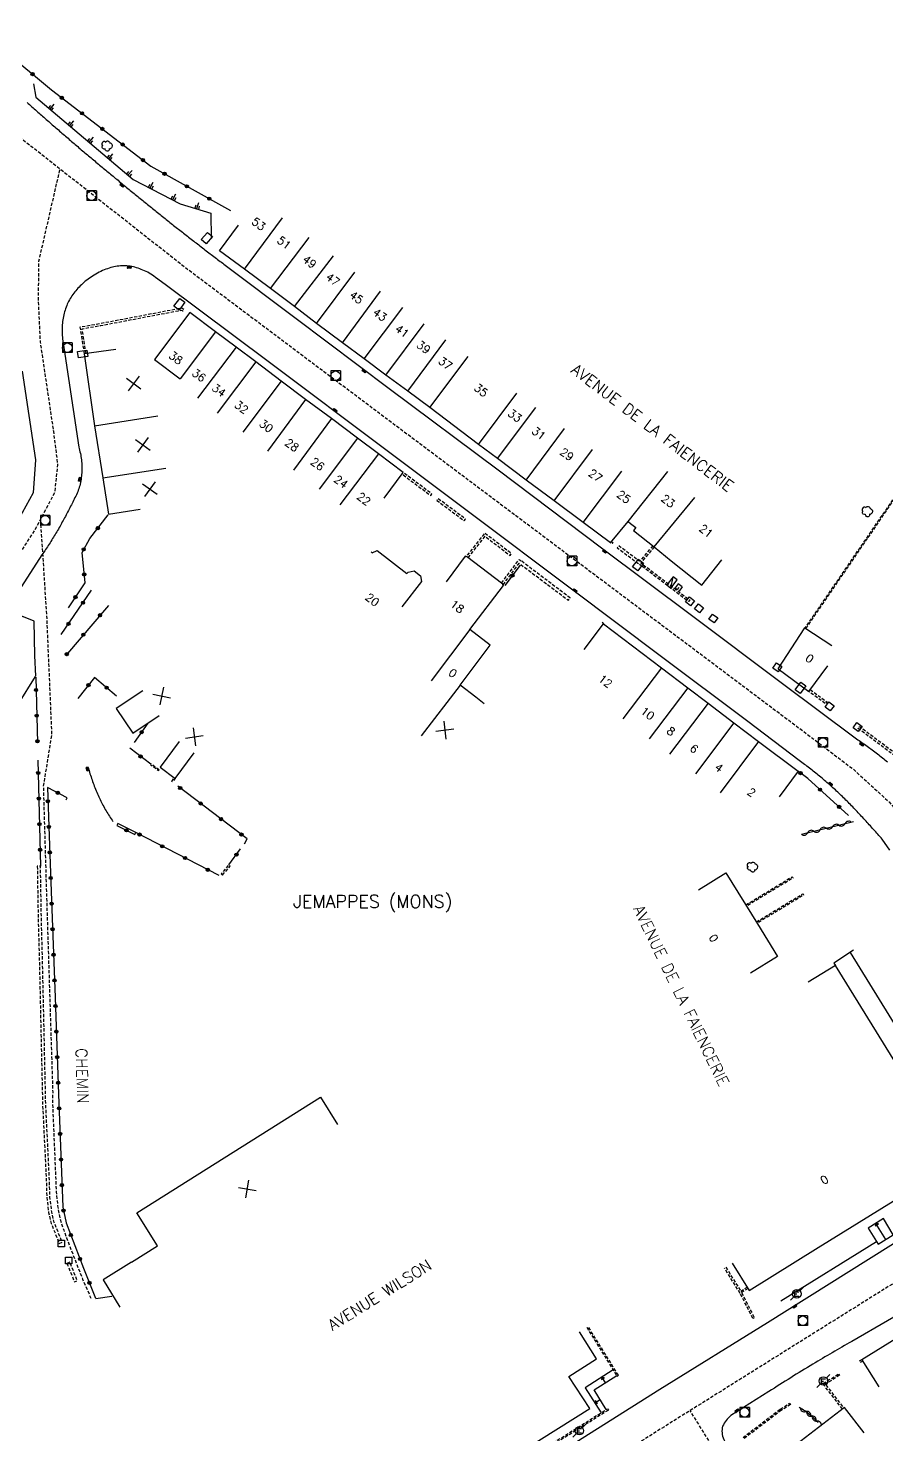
# Model space of a CAD drawing. Header units: millimetres. Extents: x 116000 to 117000, y 126000 to 127000.
# Drawn here: x 116473.4 to 116607.5, y 126404.2 to 126624 of the extents above; entities that cross this region are included whole.
import ezdxf
from ezdxf.enums import TextEntityAlignment as Align

# ---------------------------------------------------------------- set-up
doc = ezdxf.new("R2010")
doc.units = ezdxf.units.MM
doc.linetypes.add('DASHED', pattern=[0.75, 0.5, -0.25])
doc.layers.get('0').update_dxf_attribs({"linetype": 'CONTINUOUS'})
for name, color, linetype in [('W0001', 6, 'DASHED'), ('W0008', 7, 'CONTINUOUS'), ('W0100', 7, 'CONTINUOUS'), ('W0112', 1, 'DASHED'), ('W0211', 2, 'CONTINUOUS'), ('W0300', 7, 'CONTINUOUS'), ('W0310', 3, 'CONTINUOUS'), ('W0322', 7, 'CONTINUOUS'), ('W0334', 7, 'CONTINUOUS'), ('W0400', 7, 'CONTINUOUS'), ('W0420', 7, 'CONTINUOUS'), ('W0432', 7, 'CONTINUOUS'), ('W0471', 7, 'CONTINUOUS'), ('W0980', 7, 'CONTINUOUS'), ('W0989', 7, 'CONTINUOUS'), ('W0991', 7, 'CONTINUOUS'), ('W1102', 7, 'CONTINUOUS'), ('W1471', 7, 'CONTINUOUS')]:
    doc.layers.add(name, color=color, linetype=linetype)
doc.styles.get("Standard").update_dxf_attribs({"font": 'romans.shx', "width": 0.85})

# ---------------------------------------------------------------- blocks, each defined once
blk = doc.blocks.new('t310o')
at = {"color": 0, "linetype": 'Continuous'}
for centre, start, end in [((-0.5, 0.38), 216.8699, 323.1304), ((0.5, -0.37), 36.8699, 143.1303)]:
    blk.add_arc(centre, 0.625, start, end, dxfattribs=at)
blk = doc.blocks.new('T471')
for p, q in [((-0.333334, 0.333334), (-0.333334, -0.333334)), ((-0.333334, 0.333334), (0.333334, 0.333334)), ((-0.333334, 0), (0, 0)), ((0.500001, 0.500001), (1.000002, 1.000002)), ((-0.500001, -0.500001), (-1.000002, -1.000002)), ((-0.333334, -0.333334), (0.333334, -0.333334))]:
    blk.add_line(p, q)
blk.add_ellipse((0, 0), major_axis=(0.471405, 0.471405), ratio=1, start_param=5.4977871438, end_param=11.780972451)
blk = doc.blocks.new('T400')
for p, q in [((-0.15, 0.3), (0.15, 0.3)), ((-0.15, -0.25), (-0.15, 0.3)), ((-0.15, 0.15), (0.15, 0.15)), ((-0.15, 0), (0.15, 0)), ((0.15, 0.3), (0.15, -0.25)), ((-0.15, -0.15), (0.15, -0.15)), ((-0.15, -0.25), (-0.15, -0.3)), ((-0.15, -0.3), (0.15, -0.3)), ((0.15, -0.3), (0.15, -0.25))]:
    blk.add_line(p, q)
blk = doc.blocks.new('T420')
for p, q in [((0.75, 0.75), (-0.75, 0.75)), ((-0.75, 0.75), (-0.75, -0.75)), ((0.75, 0.75), (0.75, -0.75)), ((0.75, -0.75), (-0.75, -0.75))]:
    blk.add_line(p, q)
blk.add_ellipse((0, 0), major_axis=(-0.53, 0.53), ratio=1, start_param=3.926991, end_param=10.210176)
blk = doc.blocks.new('T1471')
at = {"color": 0, "linetype": 'Continuous', "flags": 128}
blk.add_lwpolyline([(-0.75, -0.5), (-0.75, 0.5), (0.75, 0.5), (0.75, -0.5), (-0.75, -0.5)], dxfattribs=at)
blk = doc.blocks.new('t112o')
at = {"color": 0, "linetype": 'Continuous'}
for p, q in [((-0.5, 0.5), (0.5, 0.5)), ((-0.5, -0.5), (-0.5, 0.5)), ((0.5, 0.5), (0.5, -0.5)), ((0.5, -0.5), (-0.5, -0.5))]:
    blk.add_line(p, q, dxfattribs=at)
blk = doc.blocks.new('T300')
for p, q in [((-0.8, 0.51), (-0.86, 0.34)), ((-0.86, 0.34), (-0.86, 0.17)), ((-0.86, 0.17), (-0.74, 0.06)), ((-0.69, 0.63), (-0.8, 0.51)), ((-0.8, -0.06), (-0.74, 0.06)), ((-0.74, 0.06), (-0.69, 0.11)), ((-0.57, 0.69), (-0.69, 0.63)), ((-0.46, 0.69), (-0.57, 0.69)), ((-0.29, 0.63), (-0.46, 0.69)), ((-0.29, 0.63), (-0.17, 0.74)), ((-0.23, 0.57), (-0.29, 0.63)), ((-0.17, 0.74), (-0.06, 0.8)), ((-0.06, 0.8), (0.06, 0.8)), ((0.06, 0.8), (0.23, 0.74)), ((0.23, 0.74), (0.34, 0.63)), ((0.34, 0.63), (0.4, 0.51)), ((0.46, 0.46), (0.34, 0.46)), ((0.4, 0.51), (0.4, 0.46)), ((0.57, 0.4), (0.46, 0.46)), ((0.57, 0.4), (0.69, 0.29)), ((0.69, 0.29), (0.74, 0.17)), ((0.74, 0.06), (0.69, -0.17)), ((0.74, 0.17), (0.74, 0.06)), ((-0.8, -0.17), (-0.8, -0.06)), ((-0.8, -0.23), (-0.8, -0.17)), ((-0.74, -0.34), (-0.8, -0.23)), ((-0.69, -0.4), (-0.74, -0.34)), ((-0.51, -0.46), (-0.69, -0.4)), ((-0.4, -0.46), (-0.51, -0.46)), ((-0.4, -0.46), (-0.34, -0.46)), ((-0.34, -0.46), (-0.34, -0.4)), ((-0.34, -0.51), (-0.34, -0.46)), ((-0.29, -0.63), (-0.34, -0.51)), ((-0.17, -0.74), (-0.29, -0.63)), ((-0.06, -0.8), (-0.17, -0.74)), ((0.06, -0.8), (-0.06, -0.8)), ((0.17, -0.74), (0.06, -0.8)), ((0.23, -0.69), (0.17, -0.74)), ((0.29, -0.46), (0.23, -0.46)), ((0.29, -0.63), (0.23, -0.69)), ((0.46, -0.4), (0.29, -0.46)), ((0.34, -0.51), (0.29, -0.63)), ((0.34, -0.51), (0.34, -0.46)), ((0.57, -0.34), (0.46, -0.4)), ((0.63, -0.29), (0.57, -0.34)), ((0.69, -0.17), (0.63, -0.29))]:
    blk.add_line(p, q)
blk = doc.blocks.new('T432')
at = {"flags": 128}
for points in [[(0.8, 0.8), (-0.8, 0.8)], [(-0.8, 0.8), (-0.8, 0)], [(0.8, 0.8), (-0.8, 0)], [(-0.8, 0), (0.8, 0)], [(-0.4, 2.1), (-0.4, 1.3)], [(-0.4, 1.3), (0.4, 1.3)], [(-0.39, 2.1), (0.41, 2.1)], [(0, 1.7), (0.4, 1.7)], [(0.4, 1.3), (0.4, 1.7)], [(0.8, 0), (0.8, 0.8)]]:
    blk.add_lwpolyline(points, dxfattribs=at)
blk = doc.blocks.new('t322o')
at = {"color": 0, "linetype": 'Continuous'}
for radius in [0.25, 0.15]:
    blk.add_circle((0, 0), radius, dxfattribs=at)
blk = doc.blocks.new('t211o')
at = {"color": 0, "linetype": 'Continuous'}
for p, q in [((-0.29, 0.5), (-0.29, 0)), ((0, 1), (0, 0)), ((0.29, 0.5), (0.29, 0))]:
    blk.add_line(p, q, dxfattribs=at)
blk = doc.blocks.new('t991o')
at = {"color": 0, "linetype": 'Continuous'}
for p, q in [((-1, 1), (1, -1)), ((-1, -1), (1, 1))]:
    blk.add_line(p, q, dxfattribs=at)

msp = doc.modelspace()

# ---------------------------------------------------------------- linework, layer by layer
at = {"layer": 'W0001', "flags": 128}
for points in [[(116432.28, 126643.61), (116444.69, 126631.75), (116462.64, 126615.03), (116470.52, 126608.17), (116497.94, 126586.59), (116518.5, 126571.15), (116553.06, 126545.21), (116581.89, 126523.58), (116595.77, 126513.14), (116602.21, 126508.24), (116607.81, 126503.12), (116611.6, 126498.68)], [(116456.55, 126517.99), (116470.71, 126539.82), (116474.4, 126545.56), (116477.53, 126551.48), (116478, 126555.78), (116477.36, 126560.96), (116475.28, 126574.96), (116474.97, 126581.54), (116475.04, 126587.58), (116478.34, 126602.02)], [(116475.26, 126547.18), (116476.23, 126532.17), (116477.02, 126513.67), (116475.72, 126505.59), (116476.18, 126489.78), (116477.19, 126457.77), (116477.16, 126456.04), (116477.74, 126442.19), (116477.95, 126440.01), (116478.32, 126438.02), (116478.91, 126436.2), (116479.38, 126434.9), (116481.85, 126428.57), (116483.23, 126425.42)]]:
    msp.add_lwpolyline(points, dxfattribs=at)
at = {"layer": 'W0001'}
for points in [[(117000, 126537.97), (116762.97, 126477.2), (116728.39, 126467.1), (116640.04, 126445.66), (116631.21, 126442.12), (116461.83, 126336.15), (116451.49, 126333.62), (116439.12, 126332.61), (116428.77, 126334.13), (116421.2, 126338.42), (116334.87, 126395.95), (116266.21, 126443.89), (116232.64, 126469.38), (116210.43, 126481.24), (116200.83, 126485.52), (116161.46, 126496.12), (116134.45, 126499.4), (116042.57, 126490.32), (116000, 126485.86)], [(116599.57, 126378.19), (116586.83, 126391.91), (116576.73, 126408.04)]]:
    msp.add_lwpolyline(points, dxfattribs=at)
at = {"layer": 'W0008', "flags": 128}
for points in [[(116473.19, 126612.37), (116473.38, 126612.2), (116473.56, 126612.04), (116473.75, 126611.87), (116473.94, 126611.71), (116474.13, 126611.54), (116474.31, 126611.37), (116474.5, 126611.21), (116474.69, 126611.04), (116474.87, 126610.88), (116475.06, 126610.71), (116475.25, 126610.55), (116475.44, 126610.38), (116475.62, 126610.22), (116475.81, 126610.06), (116476, 126609.89), (116476.19, 126609.73), (116476.38, 126609.56), (116476.56, 126609.4), (116476.75, 126609.23), (116476.94, 126609.07), (116477.13, 126608.91), (116477.32, 126608.74), (116477.5, 126608.58), (116477.69, 126608.41), (116477.88, 126608.25), (116478.07, 126608.09), (116478.26, 126607.92), (116478.45, 126607.76), (116478.63, 126607.59), (116478.82, 126607.43), (116479.01, 126607.27), (116479.2, 126607.11), (116479.39, 126606.94), (116479.58, 126606.78), (116479.77, 126606.62), (116479.95, 126606.46), (116480.14, 126606.29), (116480.33, 126606.13), (116480.52, 126605.97), (116480.71, 126605.81), (116480.9, 126605.65), (116481.09, 126605.49), (116481.28, 126605.32), (116481.47, 126605.16), (116481.66, 126605), (116481.85, 126604.84), (116482.04, 126604.68), (116482.23, 126604.52), (116482.42, 126604.36), (116482.61, 126604.2), (116482.8, 126604.04), (116482.99, 126603.88), (116483.18, 126603.72), (116483.37, 126603.56), (116483.56, 126603.4), (116483.75, 126603.24), (116483.94, 126603.08), (116484.13, 126602.92), (116484.32, 126602.76), (116484.51, 126602.6), (116484.7, 126602.44), (116484.89, 126602.28), (116485.09, 126602.12), (116485.28, 126601.96), (116485.47, 126601.8), (116485.66, 126601.64), (116485.85, 126601.49), (116486.04, 126601.33), (116486.23, 126601.17), (116486.43, 126601.01), (116486.62, 126600.85), (116486.81, 126600.69), (116487, 126600.53), (116487.19, 126600.38), (116487.39, 126600.22), (116487.58, 126600.06), (116487.77, 126599.9), (116487.96, 126599.74), (116488.15, 126599.59), (116488.35, 126599.43), (116488.54, 126599.27), (116488.73, 126599.11), (116488.92, 126598.96), (116489.12, 126598.8), (116489.31, 126598.64), (116489.5, 126598.49), (116489.7, 126598.33), (116489.89, 126598.17), (116490.08, 126598.01), (116490.27, 126597.86), (116490.47, 126597.7), (116490.66, 126597.54), (116490.85, 126597.39), (116491.05, 126597.23), (116491.24, 126597.07), (116491.43, 126596.92), (116491.63, 126596.76), (116491.82, 126596.6), (116492.01, 126596.45), (116492.21, 126596.29), (116492.4, 126596.13), (116492.6, 126595.98), (116492.79, 126595.82), (116492.98, 126595.67), (116493.18, 126595.51), (116493.37, 126595.35), (116493.56, 126595.2), (116493.76, 126595.04), (116493.95, 126594.89), (116494.15, 126594.73), (116494.34, 126594.57), (116494.53, 126594.42), (116494.73, 126594.26), (116494.92, 126594.11), (116495.11, 126593.95), (116495.31, 126593.8), (116495.5, 126593.65), (116495.7, 126593.49), (116495.89, 126593.34), (116496.08, 126593.18), (116496.28, 126593.03), (116496.47, 126592.87), (116496.67, 126592.72), (116496.86, 126592.57), (116497.06, 126592.41), (116497.25, 126592.26), (116497.45, 126592.11), (116497.64, 126591.95), (116497.84, 126591.8), (116498.03, 126591.65), (116498.23, 126591.49), (116498.42, 126591.34), (116498.62, 126591.19), (116498.81, 126591.04), (116499.01, 126590.88), (116499.21, 126590.73), (116499.4, 126590.58), (116499.6, 126590.43), (116499.79, 126590.28), (116499.99, 126590.12), (116500.19, 126589.97), (116500.38, 126589.82), (116500.58, 126589.67), (116500.78, 126589.52), (116500.97, 126589.37), (116501.17, 126589.22), (116501.37, 126589.07), (116501.56, 126588.91), (116501.76, 126588.76), (116501.96, 126588.61), (116502.15, 126588.46), (116502.35, 126588.31), (116502.55, 126588.16), (116502.75, 126588.01), (116502.94, 126587.86), (116503.14, 126587.71), (116503.34, 126587.56), (116503.54, 126587.41), (116503.74, 126587.26), (116503.93, 126587.11), (116515.23, 126578.62), (116529.75, 126567.71), (116546.75, 126554.97), (116562.9, 126542.82), (116576.94, 126532.31), (116591.18, 126521.63), (116602.51, 126513.12), (116602.72, 126512.98), (116602.93, 126512.84), (116603.13, 126512.7), (116603.34, 126512.55), (116603.55, 126512.41), (116603.76, 126512.27), (116603.96, 126512.12), (116604.17, 126511.98), (116604.37, 126511.83), (116604.58, 126511.68), (116604.78, 126511.54), (116604.98, 126511.39), (116605.19, 126511.24), (116605.39, 126511.09), (116605.59, 126510.94), (116605.79, 126510.79), (116605.99, 126510.64), (116606.19, 126510.48), (116606.39, 126510.33), (116606.58, 126510.18), (116606.78, 126510.02), (116606.98, 126509.87), (116607.17, 126509.71), (116607.37, 126509.55), (116607.56, 126509.4)], [(116607.94, 126495.56), (116606.72, 126497.3), (116606.56, 126497.49), (116606.4, 126497.68), (116606.23, 126497.87), (116606.07, 126498.06), (116605.9, 126498.25), (116605.74, 126498.43), (116605.57, 126498.62), (116605.4, 126498.81), (116605.23, 126498.99), (116605.06, 126499.18), (116604.89, 126499.37), (116604.72, 126499.56), (116604.55, 126499.74), (116604.38, 126499.93), (116604.21, 126500.12), (116604.04, 126500.31), (116603.87, 126500.49), (116603.69, 126500.68), (116603.52, 126500.86), (116603.35, 126501.05), (116603.18, 126501.23), (116603, 126501.42), (116602.83, 126501.6), (116602.66, 126501.78), (116602.48, 126501.97), (116602.31, 126502.15), (116602.13, 126502.33), (116601.95, 126502.51), (116601.78, 126502.7), (116601.6, 126502.88), (116601.42, 126503.06), (116601.24, 126503.24), (116601.06, 126503.41), (116600.88, 126503.59), (116600.7, 126503.77), (116600.52, 126503.95), (116600.34, 126504.12), (116600.16, 126504.3), (116599.97, 126504.47), (116599.79, 126504.65), (116599.6, 126504.82), (116599.42, 126504.99), (116599.23, 126505.16), (116599.05, 126505.33), (116598.86, 126505.5), (116598.67, 126505.67), (116598.48, 126505.84), (116598.3, 126506), (116598.11, 126506.17), (116597.92, 126506.33), (116597.73, 126506.49), (116597.54, 126506.66), (116597.34, 126506.82), (116597.15, 126506.98), (116596.96, 126507.14), (116596.76, 126507.3), (116596.57, 126507.46), (116596.37, 126507.61), (116596.18, 126507.77), (116595.98, 126507.93), (116595.78, 126508.08), (116595.59, 126508.24), (116595.39, 126508.39), (116595.19, 126508.54), (116594.99, 126508.69), (116594.79, 126508.84), (116594.59, 126508.99), (116594.38, 126509.14), (116594.18, 126509.29), (116593.98, 126509.44), (116593.77, 126509.59), (116585.74, 126515.67), (116572.06, 126525.94), (116558.4, 126536.19), (116542.32, 126548.26), (116529.41, 126557.97), (116510.82, 126571.91), (116494.75, 126583.94), (116493.24, 126585.06), (116492.99, 126585.24), (116492.75, 126585.4), (116492.51, 126585.56), (116492.26, 126585.71), (116492.02, 126585.85), (116491.77, 126585.98), (116491.52, 126586.1), (116491.28, 126586.21), (116491.03, 126586.31), (116490.78, 126586.41), (116490.54, 126586.49), (116490.29, 126586.57), (116490.04, 126586.64), (116489.79, 126586.7), (116489.54, 126586.75), (116489.29, 126586.79), (116489.04, 126586.82), (116488.79, 126586.84), (116488.54, 126586.86), (116488.29, 126586.86), (116488.03, 126586.86), (116487.78, 126586.84), (116487.53, 126586.82), (116487.27, 126586.79), (116487.02, 126586.75), (116486.76, 126586.7), (116486.51, 126586.64), (116486.25, 126586.58), (116485.99, 126586.5), (116485.74, 126586.41), (116485.48, 126586.32), (116485.22, 126586.22), (116484.96, 126586.11), (116484.7, 126585.98), (116484.44, 126585.85), (116484.18, 126585.72), (116483.92, 126585.57), (116483.67, 126585.42), (116483.42, 126585.26), (116483.18, 126585.11), (116482.95, 126584.95), (116482.72, 126584.78), (116482.5, 126584.62), (116482.28, 126584.45), (116482.07, 126584.27), (116481.87, 126584.1), (116481.67, 126583.92), (116481.48, 126583.74), (116481.3, 126583.55), (116481.12, 126583.36), (116480.95, 126583.17), (116480.78, 126582.98), (116480.62, 126582.78), (116480.47, 126582.58), (116480.32, 126582.38), (116480.18, 126582.17), (116480.05, 126581.96), (116479.92, 126581.75), (116479.79, 126581.53), (116479.68, 126581.31), (116479.57, 126581.09), (116479.47, 126580.86), (116479.37, 126580.64), (116479.28, 126580.4), (116479.19, 126580.17), (116479.11, 126579.93), (116479.04, 126579.69), (116478.98, 126579.45), (116478.92, 126579.2), (116478.86, 126578.95), (116478.81, 126578.7), (116478.77, 126578.44), (116478.74, 126578.18), (116478.71, 126577.92), (116478.69, 126577.66), (116478.67, 126577.39), (116478.66, 126577.12), (116478.66, 126576.84), (116478.66, 126576.57), (116478.67, 126576.29), (116478.68, 126576), (116478.7, 126575.71), (116478.73, 126575.43), (116478.76, 126575.13), (116481.26, 126558.56), (116481.33, 126558.31), (116481.39, 126558.06), (116481.45, 126557.81), (116481.51, 126557.56), (116481.56, 126557.31), (116481.6, 126557.06), (116481.64, 126556.81), (116481.67, 126556.56), (116481.7, 126556.31), (116481.72, 126556.06), (116481.73, 126555.81), (116481.74, 126555.56), (116481.75, 126555.3), (116481.75, 126555.05), (116481.74, 126554.8), (116481.73, 126554.54), (116481.71, 126554.29), (116481.69, 126554.04), (116481.66, 126553.78), (116481.62, 126553.53), (116481.58, 126553.27), (116481.54, 126553.02), (116481.48, 126552.77), (116481.42, 126552.52), (116481.34, 126552.28), (116481.26, 126552.04), (116481.18, 126551.8), (116481.09, 126551.57), (116480.99, 126551.34), (116480.89, 126551.1), (116480.78, 126550.88), (116480.67, 126550.65), (116480.56, 126550.42), (116480.45, 126550.2), (116480.33, 126549.97), (116480.21, 126549.75), (116480.1, 126549.52), (116479.98, 126549.3), (116479.86, 126549.07), (116479.75, 126548.85), (116479.64, 126548.62), (116479.52, 126548.4), (116479.41, 126548.18), (116479.29, 126547.95), (116479.17, 126547.73), (116479.05, 126547.51), (116478.94, 126547.29), (116478.82, 126547.07), (116478.69, 126546.85), (116478.57, 126546.63), (116478.45, 126546.41), (116478.33, 126546.19), (116478.2, 126545.97), (116478.08, 126545.75), (116477.95, 126545.54), (116477.82, 126545.32), (116477.69, 126545.11), (116477.56, 126544.89), (116477.43, 126544.68), (116477.3, 126544.46), (116477.17, 126544.25), (116477.04, 126544.04), (116476.9, 126543.82), (116476.77, 126543.61), (116476.63, 126543.4), (116476.5, 126543.19), (116476.36, 126542.98), (116476.22, 126542.77), (116476.08, 126542.56), (116475.94, 126542.35), (116475.8, 126542.15), (116475.66, 126541.94), (116475.51, 126541.73), (116466.65, 126528)], [(116472.43, 126570.43), (116474.48, 126556.58), (116474.14, 126551.42), (116471.27, 126546.17)], [(116482.8, 126508.28), (116482.87, 126508.03), (116482.94, 126507.78), (116483.01, 126507.53), (116483.09, 126507.29), (116483.17, 126507.04), (116483.24, 126506.8), (116483.33, 126506.55), (116483.41, 126506.31), (116483.5, 126506.07), (116483.59, 126505.83), (116483.68, 126505.59), (116483.77, 126505.35), (116483.87, 126505.11), (116483.96, 126504.87), (116484.06, 126504.63), (116484.17, 126504.4), (116484.27, 126504.16), (116484.38, 126503.93), (116484.49, 126503.71), (116484.59, 126503.48), (116484.7, 126503.26), (116484.81, 126503.04), (116484.93, 126502.82), (116485.04, 126502.6), (116485.16, 126502.39), (116485.28, 126502.17), (116485.4, 126501.95), (116485.53, 126501.74), (116485.65, 126501.53), (116485.78, 126501.32), (116485.91, 126501.11), (116486.04, 126500.9), (116486.18, 126500.69), (116486.32, 126500.49), (116486.45, 126500.28), (116486.6, 126500.08)]]:
    msp.add_lwpolyline(points, dxfattribs=at)
for points in [[(116395.17, 126417.98), (116383.01, 126399.21), (116371.83, 126382.06), (116371.1, 126380.68, 0.2282), (116371.32, 126378.58, 0.1384), (116372.31, 126377.31), (116377.77, 126373.67), (116397.66, 126360.41), (116415.82, 126348.37), (116425.86, 126341.68, 0.0977), (116433.38, 126338.89, 0.0351), (116439.36, 126338.14, 0.0361), (116447.43, 126338.32, 0.0413), (116457.31, 126339.99, 0.0372), (116464.04, 126342.26, 0.033), (116471.18, 126345.96), (116478.15, 126350.1), (116479.97, 126353.6), (116510.67, 126372.84), (116519.19, 126378.18), (116548.17, 126396.34), (116572.02, 126411.37), (116588.81, 126421.78), (116611.15, 126435.82)], [(116656.58, 126400.72), (116642.22, 126429.77), (116643.11, 126432.21, 0.0777), (116640.95, 126435.07, 0.1398), (116637.12, 126436.71, 0.1183), (116632.68, 126436.32, 0.0502), (116629.84, 126434.96), (116601.98, 126418.84, 0.0042), (116595.91, 126415.3, 0.0056), (116589.04, 126411.02), (116583.12, 126407.25, 0.1246), (116581.81, 126405.6, 0.1708), (116581.99, 126403.53, 0.0672), (116583.07, 126401.8), (116583.2, 126401.85), (116587.27, 126396.42), (116593.78, 126387.9), (116594.49, 126386.8), (116596.23, 126384.77), (116597.57, 126383.35), (116597.57, 126383.35)]]:
    msp.add_lwpolyline(points, format="xyb", dxfattribs=at)
at = {"layer": 'W0100', "flags": 128}
for points in [[(116564.31, 126543.57), (116560.04, 126546.79), (116555.5, 126550.17), (116551.15, 126553.39), (116546.67, 126556.74), (116543.7, 126558.97), (116536.07, 126564.73), (116532.64, 126567.26), (116529.24, 126569.79), (116525.85, 126572.34), (116522.45, 126574.83), (116518.41, 126577.86), (116514.96, 126580.49), (116511.2, 126583.33), (116507.14, 126586.33), (116503.24, 126589.22), (116506.22, 126593.24)], [(116528.93, 126550.58), (116531.94, 126554.57), (116528.06, 126557.5), (116524.81, 126559.95), (116520.73, 126563.02), (116516.66, 126566), (116512.89, 126568.85), (116508.9, 126571.86), (116505.83, 126574.17), (116502.63, 126576.56), (116498.63, 126579.58), (116493.09, 126572.23), (116497.12, 126569.2)], [(116487.05, 126573.8), (116482.1, 126573.09), (116483.71, 126561.89), (116485, 126553.72), (116485.89, 126548.08), (116490.83, 126548.87)], [(116564.31, 126543.57), (116567.07, 126546.9), (116567.44, 126546.61), (116568.24, 126545.98), (116567.87, 126545.5), (116571.13, 126542.95), (116573.77, 126540.78), (116578.59, 126536.99), (116581.68, 126540.92)], [(116526.91, 126542.16), (116527.07, 126542.04), (116527.84, 126542.39), (116532.49, 126538.8), (116532.69, 126539.02), (116533.63, 126539.2), (116534.64, 126538.42), (116534.76, 126537.54), (116531.7, 126533.58)], [(116544.59, 126518.45), (116543.25, 126519.48), (116540.82, 126521.35), (116545.5, 126527.61), (116542.31, 126530.03), (116547.6, 126536.94), (116547.48, 126537.04), (116547.51, 126537.14), (116541.81, 126541.47), (116541.74, 126541.39), (116541.61, 126541.49), (116538.62, 126537.48)], [(116474.54, 126522.75), (116474.41, 126525.97), (116474.29, 126531.38), (116472.38, 126532.12), (116470.12, 126528.57), (116461.07, 126514.7)], [(116560.21, 126526.94), (116563.23, 126530.92), (116572.26, 126524.08), (116576.4, 126520.94), (116579.57, 126518.53), (116583.59, 126515.49), (116587.44, 126512.54), (116593.62, 126507.91), (116590.63, 126503.9)], [(116590.5, 126523.91), (116594.67, 126530.31), (116598.86, 126527.58)], [(116590.5, 126523.91), (116595.29, 126520.37), (116598.26, 126524.4)], [(116474.43, 126522.69), (116471.81, 126518.43)], [(116491.26, 126520.48), (116487.1, 126517.71), (116489.68, 126513.84), (116493.84, 126516.61)], [(116496.94, 126512.56), (116493.95, 126508.55), (116496.29, 126506.8), (116499.28, 126510.81)], [(116578.07, 126489.41), (116582.32, 126492.05), (116587.28, 126484.07), (116590.41, 126478.98), (116586.15, 126476.36)], [(116583.33, 126431.06), (116585.96, 126426.81), (116596.75, 126433.5), (116618.4, 126446.92), (116599.43, 126477.59), (116595.18, 126474.96)], [(116489.48, 126431.21), (116493.58, 126433.79), (116490.34, 126438.93), (116519.02, 126456.98), (116521.69, 126452.75)], [(116638.68, 126416.06), (116643.17, 126418.25), (116635.46, 126434.01), (116633.6, 126434.52), (116629.73, 126432.1), (116625.76, 126429.63), (116620.09, 126426.14), (116613.4, 126422.04), (116603.57, 126415.99), (116606.2, 126411.73)], [(116489.48, 126431.21), (116485.05, 126428.48), (116487.67, 126424.22)], [(116603.91, 126404.54), (116600.87, 126408.51), (116587.97, 126398.64), (116587.99, 126397.15), (116595.06, 126388.01), (116597.49, 126383.48), (116599.97, 126380.85), (116603.61, 126384.27)]]:
    msp.add_lwpolyline(points, dxfattribs=at)
at = {"layer": 'W0100'}
msp.add_lwpolyline([(116604.56, 126436.54), (116606.09, 126434.03), (116608.46, 126435.5), (116606.94, 126438.02)], close=True, dxfattribs=at)
for points in [[(116607.28, 126434.76), (116605.75, 126437.28), (116605.66, 126436.89), (116606.14, 126437.19), (116605.75, 126437.28)], [(116461.57, 126350.18), (116464.13, 126345.89), (116482.75, 126356.99), (116487.36, 126359.88), (116491.77, 126362.7), (116496.16, 126365.49), (116500.55, 126368.25), (116504.91, 126371), (116504.73, 126371.29), (116506.51, 126372.39), (116506.38, 126372.6), (116506.55, 126372.73), (116514.74, 126378.78), (116514.55, 126379.16), (116561.08, 126408.37), (116557.78, 126413.35), (116562.14, 126416.1), (116559.47, 126420.33)], [(116564.73, 126414.38), (116560.36, 126411.61), (116562.84, 126407.69)], [(116563.63, 126408.19), (116561.75, 126411.29), (116565.27, 126413.52)], [(116563.51, 126412.4), (116562.98, 126413.27), (116562.88, 126412.88), (116563.36, 126413.18), (116562.98, 126413.27)], [(116562.69, 126409.74), (116561.87, 126409.22), (116562.26, 126409.13), (116561.96, 126409.61), (116561.87, 126409.22)]]:
    msp.add_lwpolyline(points, dxfattribs=at)
at = {"layer": 'W0112'}
for p, q in [((116603.59, 126416), (116602.97, 126415.64)), ((116603.71, 126415.78), (116603.09, 126415.42))]:
    msp.add_line(p, q, dxfattribs=at)
at = {"layer": 'W0112', "flags": 128}
for points in [[(116482.4, 126573.15), (116481.78, 126577.02), (116484.72, 126577.55), (116497.33, 126579.95), (116497.53, 126579.82), (116497.69, 126580.06), (116497.38, 126580.25), (116484.66, 126577.83), (116481.45, 126577.26), (116482.11, 126573.11)], [(116594.83, 126530.21), (116609.66, 126551.9), (116609.51, 126552), (116594.67, 126530.31)], [(116542.09, 126541.26), (116544.71, 126544.62), (116548.62, 126541.61), (116548.84, 126541.89), (116544.65, 126545.12), (116541.81, 126541.47)], [(116564.47, 126543.76), (116564.68, 126543.63), (116564.54, 126543.42), (116564.31, 126543.57)], [(116570.9, 126543.14), (116568.84, 126540.71), (116565.59, 126543.12), (116565.36, 126542.81), (116568.83, 126540.23)], [(116547.28, 126537.31), (116550.04, 126541), (116550.33, 126540.78)], [(116571.13, 126542.95), (116569.03, 126540.47), (116576.67, 126534.67), (116576.48, 126534.41), (116568.83, 126540.23)], [(116547.51, 126537.14), (116547.57, 126537.1), (116550.05, 126540.4), (116557.73, 126534.62), (116558, 126534.98), (116550.33, 126540.78)], [(116563, 126531.21), (116563.27, 126530.99)], [(116595.51, 126520.66), (116598.14, 126518.72), (116597.93, 126518.43), (116595.29, 126520.37)], [(116585.44, 126487.04), (116592.7, 126491.44), (116592.82, 126491.25), (116585.56, 126486.84)], [(116587.1, 126484.38), (116594.36, 126488.78), (116594.48, 126488.58), (116587.22, 126484.18)]]:
    msp.add_lwpolyline(points, dxfattribs=at)
for points in [[(116531.93, 126554.2), (116536.22, 126550.99), (116536.4, 126551.23), (116532.11, 126554.44)], [(116537.17, 126550.23), (116541.47, 126547.04), (116541.67, 126547.3), (116537.37, 126550.5)], [(116493.8, 126508.11), (116492.54, 126509.06), (116492.47, 126508.96), (116493.73, 126508.01)], [(116495.79, 126506.32), (116496.18, 126506.88), (116496.29, 126506.8), (116495.9, 126506.25)], [(116474.78, 126493.08), (116474.92, 126484.92), (116475.13, 126477.04), (116475.6, 126456.01), (116476.16, 126444.62), (116476.27, 126441.36), (116476.55, 126438.99), (116476.94, 126437.29), (116478.21, 126434.15), (116478.67, 126434.33), (116477.42, 126437.44), (116477.04, 126439.08), (116476.76, 126441.4), (116476.65, 126444.64), (116476.1, 126456.03), (116475.63, 126477.05), (116475.42, 126484.93), (116475.28, 126493.09)], [(116503.72, 126491.7), (116504.91, 126493.1), (116504.69, 126493.28), (116503.5, 126491.89)], [(116479.42, 126431.04), (116480.58, 126428.15), (116481.03, 126428.33), (116479.87, 126431.23)]]:
    msp.add_lwpolyline(points, close=True, dxfattribs=at)
msp.add_lwpolyline([(116619.93, 126506.78), (116617.56, 126503.61), (116617.55, 126503.65), (116613.32, 126506.86), (116609.2, 126509.94), (116602.98, 126514.6), (116603.21, 126514.91), (116609.43, 126510.25, -0.000136), (116609.43, 126510.25), (116613.55, 126507.17), (116617.5, 126504.17), (116619.62, 126507.01)], format="xyb", dxfattribs=at)
at = {"layer": 'W0112'}
for points in [[(116585.78, 126427.11), (116584.78, 126426.48), (116584.78, 126426.47), (116586.76, 126422.55), (116586.54, 126422.44), (116584.56, 126426.35), (116582.1, 126430.29)], [(116582.31, 126430.43), (116584.64, 126426.7), (116585.65, 126427.32)], [(116560.59, 126421.05), (116565.31, 126413.44), (116565.53, 126413.57), (116560.8, 126421.18)], [(116600.55, 126408.27), (116597.71, 126411.9), (116597.52, 126412.27), (116599.94, 126413.76), (116600.07, 126413.55), (116597.85, 126412.18), (116597.92, 126412.04), (116600.75, 126408.42)], [(116585.01, 126403.85), (116590.82, 126408.28), (116592.3, 126409.2), (116592.43, 126408.99), (116590.96, 126408.07), (116585.17, 126403.66)]]:
    msp.add_lwpolyline(points, dxfattribs=at)
msp.add_lwpolyline([(116563.97, 126408.11), (116516.11, 126378.08), (116515.97, 126378.29), (116563.83, 126408.32)], close=True, dxfattribs=at)
at = {"layer": 'W0211', "flags": 128}
msp.add_lwpolyline([(116474.18, 126615.31), (116474.55, 126613.22), (116489.73, 126600.34), (116497.12, 126596.53), (116501.87, 126595.11), (116501.95, 126591.11)], dxfattribs=at)
at = {"layer": 'W0310', "flags": 128}
msp.add_lwpolyline([(116594.14, 126498.06), (116602.27, 126500.04)], dxfattribs=at)
msp.add_lwpolyline([(116596.72, 126406.2, 0.0283), (116595.45, 126407.4, 0.0324), (116593.79, 126408.51)], format="xyb", dxfattribs=at)
at = {"layer": 'W0322', "flags": 128}
for points in [[(116451.71, 126636.84), (116469.55, 126620.55), (116477.01, 126614.34), (116492.53, 126602.43), (116504.97, 126595.49)], [(116479.63, 126533.46), (116482.24, 126537.36), (116481.77, 126542.1), (116482.98, 126544.27), (116485.87, 126547.94)], [(116550.21, 126540.09), (116547.81, 126536.91)], [(116478.53, 126529.29), (116483.27, 126536.19)], [(116485.88, 126533.8), (116479.18, 126525.96)], [(116474.53, 126522.6), (116474.8, 126512.34)], [(116487.13, 126519.66), (116483.73, 126522.56), (116481.12, 126519.3)], [(116489.94, 126512.38), (116492.1, 126515.44)], [(116492.49, 126509), (116489.23, 126511.54)], [(116474.88, 126509.64), (116475.28, 126493.1)], [(116601.48, 126501), (116595.11, 126506.77), (116593.66, 126507.87)], [(116479.28, 126503.47), (116479.44, 126503.78), (116476.36, 126505.39), (116476.63, 126497.78), (116477.01, 126487.7), (116477.56, 126472.57), (116478.11, 126457.45), (116478.76, 126439.82), (116479.29, 126437.35), (116482.01, 126430.29), (116483.88, 126425.6)], [(116507.14, 126496.55), (116507.54, 126497.35), (116496.75, 126505.57)], [(116503.19, 126491.61), (116490.15, 126498.33)], [(116504.69, 126493.28), (116506.54, 126495.77)], [(116483.9, 126425.53), (116486.44, 126425.9)]]:
    msp.add_lwpolyline(points, dxfattribs=at)
msp.add_lwpolyline([(116487.38, 126499.73), (116487.22, 126499.42), (116489.99, 126498.02), (116490.15, 126498.33)], close=True, dxfattribs=at)
at = {"layer": 'W0334', "flags": 128}
for points in [[(116602.27, 126479.95), (116599.17, 126477.92), (116599.43, 126477.59)], [(116612.33, 126462.46), (116601.76, 126479.61)], [(116590.89, 126425.17), (116605.85, 126434.43)]]:
    msp.add_lwpolyline(points, dxfattribs=at)
at = {"layer": 'W1102', "flags": 128}
for points in [[(116507.14, 126586.33), (116513.08, 126594.37)], [(116511.2, 126583.33), (116517.22, 126591.31)], [(116514.96, 126580.49), (116521.03, 126588.44)], [(116518.41, 126577.86), (116524.4, 126585.86)], [(116522.45, 126574.83), (116528.36, 126582.9)], [(116525.85, 126572.34), (116531.86, 126580.33)], [(116502.63, 126576.56), (116497.12, 126569.2)], [(116529.24, 126569.79), (116535.21, 126577.81)], [(116505.83, 126574.17), (116499.82, 126566.18)], [(116532.64, 126567.26), (116538.59, 126575.3)], [(116508.9, 126571.86), (116502.88, 126563.87)], [(116536.07, 126564.73), (116542.09, 126572.71)], [(116512.89, 126568.85), (116506.86, 126560.87)], [(116516.66, 126566), (116510.76, 126557.93)], [(116543.7, 126558.97), (116549.69, 126566.98)], [(116483.71, 126561.89), (116493.59, 126563.44)], [(116520.73, 126563.02), (116514.82, 126554.95)], [(116546.67, 126556.74), (116552.66, 126564.75)], [(116551.15, 126553.39), (116557.1, 126561.43)], [(116524.81, 126559.95), (116518.8, 126551.96)], [(116528.06, 126557.5), (116522.05, 126549.51)], [(116555.5, 126550.17), (116561.48, 126558.19)], [(116485, 126553.72), (116494.87, 126555.28)], [(116560.04, 126546.79), (116566.07, 126554.77)], [(116567.07, 126546.9), (116573.26, 126554.75)], [(116571.13, 126542.95), (116577.47, 126550.68)], [(116542.31, 126530.03), (116536.28, 126522.05)], [(116572.26, 126524.08), (116566.21, 126516.12)], [(116540.82, 126521.35), (116534.72, 126513.42)], [(116576.4, 126520.94), (116570.35, 126512.97)], [(116579.57, 126518.53), (116573.54, 126510.56)], [(116583.59, 126515.49), (116577.56, 126507.52)], [(116587.44, 126512.54), (116581.45, 126504.53)]]:
    msp.add_lwpolyline(points, dxfattribs=at)

# ---------------------------------------------------------------- block references
at = {"layer": 'W0112'}
for p, rotation in [((116576.74, 126534.44), 321.2274592746026), ((116578.11, 126533.35), 141.2274592746026), ((116580.35, 126531.77), 144.8924407270447), ((116590.35, 126524.14), 234.8781465395473), ((116598.52, 126518.04), 323.5385153296659), ((116602.89, 126514.81), 143.5385153296659)]:
    msp.add_blockref('t112o', p, dxfattribs=dict(at, rotation=rotation))
for p in [(116478.54, 126434.14), (116479.69, 126431.48)]:
    msp.add_blockref('t112o', p, dxfattribs=at)
at = {"layer": 'W0211'}
for p, rotation in [((116476.74, 126611.36), 319.6819311620778), ((116479.79, 126608.77), 319.6819311620778), ((116482.84, 126606.18), 319.6819311620778), ((116485.89, 126603.59), 319.6819311620778), ((116488.94, 126601.01), 319.6819311620778), ((116492.37, 126598.98), 332.7570342655321), ((116495.92, 126597.15), 332.7570342655321), ((116499.66, 126595.77), 343.3198031110159)]:
    msp.add_blockref('t211o', p, dxfattribs=dict(at, rotation=rotation))
at = {"layer": 'W0300'}
for p in [(116485.73, 126605.57), (116604.46, 126548.47), (116586.52, 126492.93)]:
    msp.add_blockref('T300', p, dxfattribs=at)
at = {"layer": 'W0310'}
for p, rotation in [((116597.05, 126498.77), 13.68688354457401), ((116599, 126499.25), 13.68688354457401), ((116600.94, 126499.72), 13.68688354457401), ((116595.11, 126498.3), 13.68688354457401), ((116594.77, 126407.89), 145.4994077773056), ((116595.69, 126407.19), 138.842555871863), ((116596.53, 126406.4), 134.5435635792743)]:
    msp.add_blockref('t310o', p, dxfattribs=dict(at, rotation=rotation))
at = {"layer": 'W0322'}
for p, rotation in [((116474.04, 126616.81), 320.2364024915158), ((116478.6, 126613.12), 322.4895212770144), ((116481.77, 126610.69), 322.4895212770144), ((116484.94, 126608.25), 322.4895212770144), ((116488.12, 126605.82), 322.4895212770144), ((116491.29, 126603.38), 322.4895212770144), ((116494.66, 126601.24), 330.8511371518106), ((116498.15, 126599.29), 330.8511371518106), ((116501.65, 126597.35), 330.8511371518106), ((116484.25, 126545.89), 51.77802590315685), ((116482.03, 126542.58), 60.8118629420961), ((116482.11, 126538.66), 95.70284621394151), ((116549, 126538.49), 232.9133819550573), ((116480.74, 126535.12), 56.19124792785018), ((116481.93, 126534.24), 55.50360783979572), ((116484.58, 126532.28), 229.4685836100003), ((116479.66, 126530.94), 55.50360783979572), ((116481.98, 126529.24), 229.4685836100003), ((116479.38, 126526.2), 229.4685836100003), ((116482.77, 126521.37), 231.3674688603476), ((116485.61, 126520.96), 139.5003960405386), ((116474.59, 126520.6), 271.5051414950434), ((116474.69, 126516.6), 271.5051414950434), ((116474.8, 126512.6), 271.5051414950434), ((116491.09, 126514.02), 54.81132171404273), ((116490.91, 126510.23), 142.1558889781583), ((116593.99, 126507.62), 142.807937772907), ((116474.93, 126507.64), 271.3785626138299), ((116475.02, 126503.64), 271.3785626138299), ((116477.98, 126504.55), 152.4414511085175), ((116497.11, 126505.29), 142.6870973799752), ((116597.03, 126505.03), 137.8580063496629), ((116476.43, 126503.22), 272.0610181893568), ((116500.3, 126502.87), 142.6870973799752), ((116600, 126502.34), 137.8580063496629), ((116475.12, 126499.64), 271.3785626138299), ((116476.58, 126499.22), 272.0610181893568), ((116503.48, 126500.44), 142.6870973799752), ((116488.7, 126498.68), 333.0969407930498), ((116490.75, 126498.02), 152.715365903929), ((116506.66, 126498.02), 142.6870973799752), ((116475.22, 126495.65), 271.3785626138299), ((116476.73, 126495.23), 272.1461261685816), ((116494.3, 126496.19), 152.715365903929), ((116505.88, 126494.89), 53.36297840213963), ((116497.86, 126494.36), 152.715365903929), ((116501.41, 126492.52), 152.715365903929), ((116476.88, 126491.23), 272.1461261685816), ((116477.02, 126487.23), 272.1105704235442), ((116477.17, 126483.23), 272.1105704235442), ((116477.32, 126479.24), 272.1105704235442), ((116477.47, 126475.24), 272.1105704235442), ((116477.61, 126471.24), 272.0569034629493), ((116477.76, 126467.25), 272.0569034629493), ((116477.9, 126463.25), 272.0569034629493), ((116478.04, 126459.25), 272.0569034629493), ((116478.19, 126455.25), 272.1166117697102), ((116478.34, 126451.26), 272.1166117697102), ((116478.48, 126447.26), 272.1166117697102), ((116478.63, 126443.26), 272.1166117697102), ((116478.88, 126439.28), 282.0928379461816), ((116480.02, 126435.46), 291.1133550098556), ((116481.46, 126431.72), 291.1133550098556), ((116482.92, 126428), 291.6669961897605)]:
    msp.add_blockref('t322o', p, dxfattribs=dict(at, rotation=rotation))
at = {"layer": 'W0400'}
for p, rotation in [((116487.98, 126599.45), 230.6462731887671), ((116489.13, 126586.61), 262.7963078087164), ((116525.8, 126570.46), 233.0915231432893), ((116521.29, 126564.27), 53.12762394180788), ((116481.43, 126553.49), 171.111085835988), ((116563.39, 126542.26), 233.1654600137489), ((116558.78, 126536.12), 53.1235504636641), ((116603.51, 126512.14), 235.1393343273042), ((116482.65, 126508.23), 195.2408635907297), ((116598.67, 126505.89), 48.39617153564117), ((116593.09, 126424.33), 121.9011262550556), ((116584.04, 126408.02), 305.8457580601346)]:
    msp.add_blockref('T400', p, dxfattribs=dict(at, rotation=rotation))
at = {"layer": 'W0420'}
for p in [(116483.26, 126597.82), (116479.47, 126574.06), (116521.37, 126569.69), (116476.01, 126547.1), (116558.28, 126540.74), (116597.46, 126512.4), (116594.34, 126422.07), (116585.24, 126407.76)]:
    msp.add_blockref('T420', p, dxfattribs=at)
at = {"layer": 'W0432', "rotation": 233.1654600114146}
msp.add_blockref('T432', (116573.59, 126537.65), dxfattribs=at)
at = {"layer": 'W0471'}
for p in [(116593.39, 126426.27), (116597.55, 126412.66), (116559.44, 126404.9)]:
    msp.add_blockref('T471', p, dxfattribs=at)
at = {"layer": 'W0991'}
for p, rotation in [((116489.83, 126568.48), 278.1635943006183), ((116491.27, 126558.89), 278.9593041964856), ((116492.36, 126552), 279.0660140438988), ((116494.22, 126519.65), 303.6294693627236), ((116499.31, 126513.28), 323.2163318447792), ((116538.43, 126514.35), 322.3763527019728), ((116507.59, 126442.66), 35.54264026116206)]:
    msp.add_blockref('t991o', p, dxfattribs=dict(at, rotation=rotation))
at = {"layer": 'W1471'}
for p, rotation in [((116501.25, 126591.19), 228.7753772245536), ((116496.97, 126580.86), 53.17571292000713), ((116481.86, 126573.09), 188.5488820661464), ((116568.61, 126540.12), 233.1654600114146), ((116593.97, 126520.94), 233.0848868935281)]:
    msp.add_blockref('T1471', p, dxfattribs=dict(at, rotation=rotation))

# ---------------------------------------------------------------- texts
at = {"layer": 'W0980'}
msp.add_text('JEMAPPES (MONS)', height=2, dxfattribs=at).set_placement((116527.17, 126487.43), align=Align.MIDDLE)
at = {"layer": 'W0989'}
for s, rotation, p in [('AVENUE DE LA FAIENCERIE', 322.6199, (116570.86, 126561.58)), ('AVENUE DE LA FAIENCERIE', 295.8522, (116575.36, 126472.86)), ('CHEMIN', 271.879, (116481.8, 126460.33)), ('AVENUE WILSON', 32.0347, (116528.25, 126426.1))]:
    msp.add_text(s, height=1.75, rotation=rotation, dxfattribs=at).set_placement(p, align=Align.MIDDLE)
at = {"layer": 'W0991'}
for s, rotation, p in [('53', 323.4201, (116509.36, 126593.39)), ('51', 323.562, (116513.33, 126590.46)), ('49', 322.9377, (116517.3, 126587.5)), ('47', 322.6285, (116520.93, 126584.74)), ('45', 323.1737, (116524.63, 126581.94)), ('43', 323.7961, (116528.29, 126579.23)), ('41', 323.0165, (116531.76, 126576.66)), ('39', 323.3689, (116535.12, 126574.14)), ('38', 323.0141, (116496.42, 126572.48)), ('37', 323.5264, (116538.52, 126571.62)), ('36', 323.1794, (116500.04, 126569.76)), ('34', 323.0335, (116503.16, 126567.42)), ('35', 322.9564, (116544.1, 126567.43)), ('32', 322.9679, (116506.68, 126564.77)), ('33', 323.2081, (116549.37, 126563.46)), ('30', 322.9302, (116510.55, 126561.84)), ('31', 323.2105, (116553.1, 126560.67)), ('28', 323.8121, (116514.56, 126558.86)), ('26', 323.0681, (116518.56, 126555.89)), ('29', 323.4727, (116557.49, 126557.41)), ('27', 323.3164, (116561.96, 126554.09)), ('24', 322.9412, (116522.22, 126553.14)), ('22', 322.9987, (116525.79, 126550.45)), ('25', 322.9659, (116566.39, 126550.77)), ('23', 322.0269, (116573.31, 126550.12)), ('21', 321.3882, (116579.23, 126545.44)), ('20', 321.3241, (116527.11, 126534.7)), ('18', 322.8104, (116540.37, 126533.64)), ('0', 323.5595, (116595.4, 126525.53)), ('0', 322.9079, (116539.68, 126523.24)), ('12', 322.4952, (116563.5, 126521.98)), ('10', 322.7684, (116570.1, 126516.94)), ('8', 322.7908, (116573.75, 126514.16)), ('6', 322.9246, (116577.36, 126511.43)), ('4', 322.4595, (116581.25, 126508.47)), ('2', 323.1971, (116586.34, 126504.62)), ('0', 301.7607, (116580.41, 126481.83)), ('0', 31.8016, (116597.7, 126444.09))]:
    msp.add_text(s, height=1.25, rotation=rotation, dxfattribs=at).set_placement(p, align=Align.MIDDLE)

doc.saveas('drawing.dxf')
